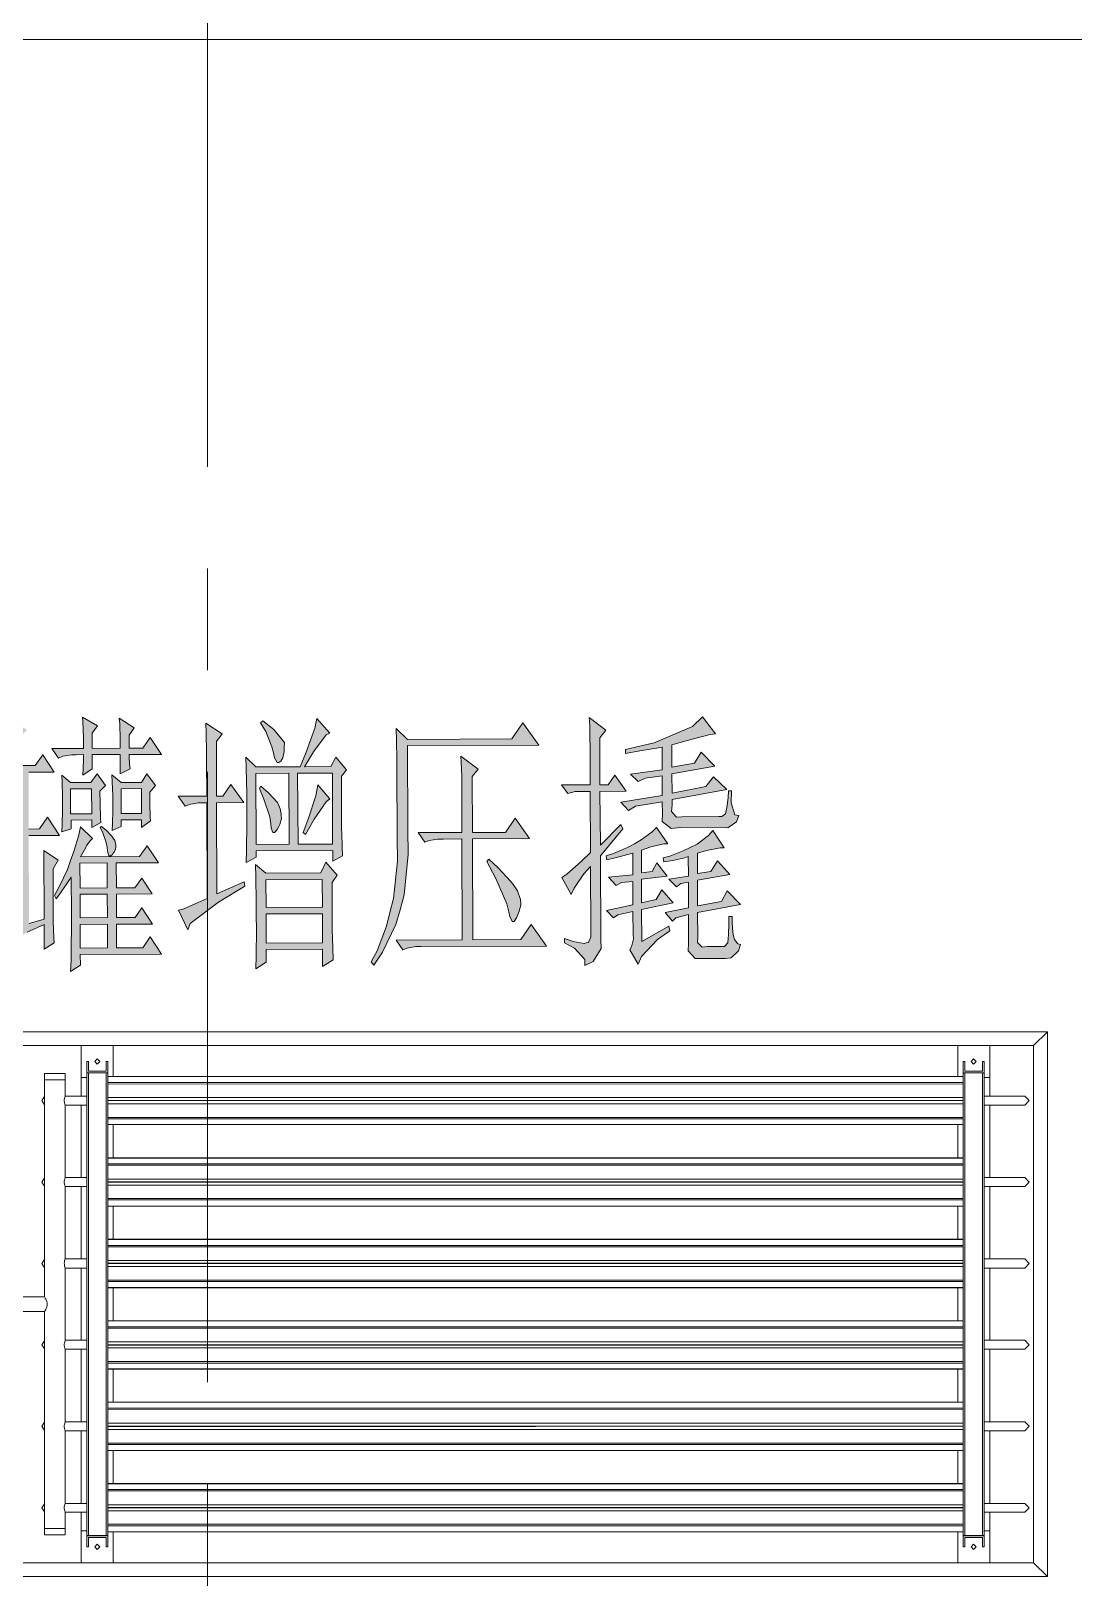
# Model space of a CAD drawing. Header units: millimetres. Extents: x -4415 to 173792, y -78716 to 47289.
# Drawn here: x 44629 to 47883, y 2284 to 7137 of the extents above; entities that cross this region are included whole.
import ezdxf

# ---------------------------------------------------------------- set-up
doc = ezdxf.new("R2010")
doc.units = ezdxf.units.MM

msp = doc.modelspace()

# ---------------------------------------------------------------- hatches: boundary and pattern name
h = msp.add_hatch(color=0)
h.dxf.hatch_style = 2
h.paths.add_polyline_path([(44669.4, 4364.8), (44668.3, 4579.5), (44713.4, 4549.4), (44697.3, 4522.6), (44697.3, 4495.7), (44697.3, 4432.4), (44697.3, 4395.9), (44697.3, 4358.3), (44699.4, 4306.8), (44700.5, 4291.8), (44669.4, 4271.4), (44669.4, 4348.7), (44616.8, 4325), (44548, 4284.2), (44530.9, 4267.1), (44512.6, 4317.5), (44515.8, 4324), (44519.1, 4342.2), (44519.1, 4354), (44519.1, 4434.5), (44516.9, 4545.1), (44515.8, 4575.2), (44565.2, 4546.2), (44549.1, 4525.8), (44550.2, 4331.5), (44594.2, 4344.4), (44593.1, 4626.7), (44569.5, 4625.6), (44554.5, 4625.6), (44526.6, 4621.3), (44513.7, 4616), (44492.2, 4646), (44593.1, 4646), (44592.1, 4824.2), (44562, 4824.2), (44548, 4783.4), (44515.8, 4711.5), (44496.5, 4679.3), (44490.1, 4686.8), (44506.2, 4725.4), (44530.9, 4802.7), (44539.5, 4842.5), (44548, 4882.2), (44559.9, 4956.2), (44564.2, 4991.7), (44615.7, 4955.2), (44596.4, 4938), (44588.8, 4911.2), (44573.8, 4863.9), (44566.3, 4844.6), (44641.4, 4844.6), (44665.1, 4877.9), (44700.5, 4824.2), (44621, 4824.2), (44621, 4646), (44654.3, 4647.1), (44680.1, 4683.6), (44717.7, 4626.7), (44621, 4626.7), (44622.1, 4351.9)])
h = msp.add_hatch(color=0)
h.dxf.hatch_style = 2
h.paths.add_polyline_path([(44906.6, 4899.4), (44906.6, 4927.3), (44905.5, 4974.5), (44903.4, 4992.7), (44950.6, 4962.7), (44934.5, 4939.1), (44934.5, 4899.4), (44977.4, 4899.4), (45000, 4932.6), (45035.4, 4879), (44934.5, 4879), (44934.5, 4870.4), (44935.6, 4848.9), (44937.7, 4834.9), (44906.6, 4818.8), (44906.6, 4879), (44819.6, 4879), (44819.6, 4834.9), (44789.6, 4814.5), (44790.7, 4834.9), (44791.7, 4867.1), (44791.7, 4879), (44770.3, 4877.9), (44755.2, 4877.9), (44727.3, 4873.6), (44714.4, 4868.2), (44693, 4898.3), (44791.7, 4898.3), (44791.7, 4932.6), (44789.6, 4980.9), (44788.5, 4996), (44835.7, 4969.1), (44819.6, 4945.5), (44819.6, 4898.3)])
h = msp.add_hatch(color=0)
h.dxf.hatch_style = 2
h.paths.add_polyline_path([(45173.9, 4976.6), (45225.4, 4943.4), (45207.2, 4919.8), (45207.2, 4749.1), (45226.5, 4749.1), (45252.3, 4785.6), (45292, 4729.7), (45207.2, 4728.7), (45208.3, 4444.2), (45293.1, 4481.8), (45295.2, 4467.8), (45213.6, 4418.4), (45124.5, 4351.9), (45118.1, 4332.5), (45089.1, 4393.7), (45105.2, 4398), (45150.3, 4417.4), (45178.2, 4430.2), (45177.1, 4728.7), (45165.3, 4728.7), (45150.3, 4728.7), (45122.4, 4723.3), (45109.5, 4717.9), (45088, 4749.1), (45177.1, 4749.1), (45176, 4859.6), (45176, 4886.5), (45175, 4945.5)])
h = msp.add_hatch(color=0)
h.paths.add_polyline_path([(45298.4, 4870.4), (45329.6, 4840.3), (45468, 4840.3), (45487.4, 4886.5), (45514.2, 4961.6), (45520.6, 4991.7), (45561.4, 4945.5), (45549.6, 4940.1), (45509.9, 4887.5), (45482, 4840.3), (45563.6, 4841.4), (45579.7, 4871.4), (45613, 4831.7), (45596.9, 4811.3), (45596.9, 4647.1), (45597.9, 4633.1), (45599, 4591.3), (45600.1, 4563.3), (45570, 4546.2), (45570, 4579.5), (45330.6, 4578.4), (45330.6, 4559.1), (45299.5, 4541.9), (45300.6, 4580.5), (45301.6, 4665.3), (45301.6, 4711.5), (45301.6, 4756.6), (45299.5, 4837.1)])
h.paths.add_polyline_path([(45460.5, 4821), (45461.6, 4599.8), (45568.9, 4599.8), (45568.9, 4821)])
h.paths.add_polyline_path([(45329.6, 4819.9), (45330.6, 4598.8), (45433.7, 4599.8), (45432.6, 4821)])
h = msp.add_hatch(color=0)
h.dxf.hatch_style = 2
h.paths.add_polyline_path([(45352.1, 4984.2), (45386.5, 4957.3), (45419.7, 4916.5), (45418.7, 4902.6), (45418.7, 4888.6), (45414.4, 4869.3), (45411.1, 4863.9), (45407.9, 4858.6), (45401.5, 4854.3), (45396.1, 4854.3), (45388.6, 4869.3), (45385.4, 4884.3), (45380, 4903.6), (45360.7, 4950.9), (45344.6, 4977.7)])
h = msp.add_hatch(color=0)
h.dxf.hatch_style = 2
h.paths.add_polyline_path([(45769.7, 4839.2), (45769.7, 4862.9), (45768.6, 4923), (45767.5, 4960.5), (45803, 4926.2), (46129.3, 4928.3), (46163.7, 4977.7), (46213, 4907.9), (45803, 4906.9), (45804, 4644.9), (45805.1, 4566.6), (45793.3, 4441), (45780.4, 4394.8), (45766.5, 4348.7), (45725.7, 4262.8), (45697.8, 4222), (45690.2, 4231.6), (45708.5, 4266), (45737.5, 4343.3), (45748.2, 4386.2), (45760, 4430.2), (45771.8, 4546.2), (45770.8, 4618.1)])
h = msp.add_hatch(color=0)
h.dxf.hatch_style = 2
h.paths.add_polyline_path([(46405.2, 4596.6), (46469.6, 4661), (46475, 4647.1), (46405.2, 4563.3), (46406.3, 4301.4), (46407.3, 4273.5), (46382.7, 4232.7), (46356.9, 4220.9), (46356.9, 4239.2), (46324.7, 4274.6), (46293.6, 4291.8), (46293.6, 4304.6), (46320.4, 4296), (46354.7, 4289.6), (46361.2, 4291.8), (46368.7, 4292.8), (46375.1, 4310), (46375.1, 4325), (46374.1, 4530.1), (46353.7, 4506.5), (46323.6, 4462.4), (46314, 4442), (46285, 4495.7), (46301.1, 4505.4), (46345.1, 4545.1), (46374.1, 4573), (46373, 4764.1), (46326.8, 4764.1), (46303.2, 4757.7), (46283.9, 4784.5), (46373, 4784.5), (46373, 4865), (46371.9, 4970.2), (46369.8, 4994.9), (46422.4, 4955.2), (46403.1, 4931.6), (46404.1, 4784.5), (46429.9, 4784.5), (46450.3, 4814.5), (46485.7, 4765.2), (46404.1, 4764.1)])
h = msp.add_hatch(color=0)
h.dxf.hatch_style = 2
h.paths.add_polyline_path([(46483.6, 4895.1), (46572.7, 4915.5), (46692.9, 4967), (46724, 4997), (46764.8, 4943.4), (46747.6, 4941.2), (46680, 4924), (46628.5, 4909), (46628.5, 4839.2), (46699.3, 4852.1), (46719.7, 4886.5), (46762.7, 4842.5), (46628.5, 4818.8), (46629.6, 4758.7), (46734.8, 4779.1), (46758.4, 4809.2), (46800.2, 4769.5), (46629.6, 4738.3), (46629.6, 4722.2), (46627.4, 4701.8), (46642.4, 4683.6), (46659.6, 4684.7), (46774.5, 4685.7), (46784.1, 4685.7), (46796, 4694.3), (46798.1, 4704), (46800.2, 4713.6), (46804.5, 4743.7), (46805.6, 4766.2), (46814.2, 4766.2), (46813.1, 4728.7), (46824.9, 4691.1), (46837.8, 4688.9), (46830.3, 4668.6), (46803.5, 4650.3), (46784.1, 4652.4), (46655.3, 4651.4), (46626.3, 4648.2), (46598.4, 4669.6), (46599.5, 4694.3), (46598.4, 4731.9), (46514.7, 4717.9), (46493.2, 4704), (46469.6, 4730.8), (46598.4, 4751.2), (46598.4, 4812.4), (46544.8, 4804.9), (46523.3, 4795.2), (46499.7, 4817.8), (46598.4, 4831.7), (46598.4, 4902.6), (46586.6, 4900.4), (46528.7, 4890.8), (46483.6, 4882.2)])
h = msp.add_hatch(color=0)
h.dxf.hatch_style = 2
h.paths.add_polyline_path([(45836.2, 4635.3), (45972.6, 4635.3), (45972.6, 4786.6), (45972.6, 4811.3), (45970.4, 4855.3), (45969.4, 4873.6), (46024.1, 4833.9), (46004.8, 4810.3), (46005.9, 4636.3), (46108.9, 4636.3), (46139, 4680.4), (46184.1, 4617), (46005.9, 4616), (46006.9, 4300.3), (46157.2, 4301.4), (46189.4, 4348.7), (46236.7, 4281), (45844.8, 4279.9), (45829.8, 4279.9), (45801.9, 4274.6), (45789, 4269.2), (45767.5, 4299.3), (45973.7, 4300.3), (45972.6, 4616), (45914.6, 4614.9), (45898.5, 4614.9), (45870.6, 4610.6), (45857.7, 4605.2)])
h = msp.add_hatch(color=0)
h.paths.add_polyline_path([(44724.1, 4637.4), (44725.2, 4661), (44726.2, 4706.1), (44726.2, 4727.6), (44726.2, 4749.1), (44725.2, 4793.1), (44724.1, 4814.5), (44752, 4792), (44815.4, 4792), (44834.7, 4818.8), (44860.4, 4782.3), (44843.3, 4765.2), (44844.3, 4728.7), (44845.4, 4679.3), (44846.5, 4667.5), (44818.6, 4651.4), (44818.6, 4675), (44753.1, 4673.9), (44753.1, 4647.1)])
h.paths.add_polyline_path([(44752, 4771.6), (44752, 4694.3), (44818.6, 4694.3), (44817.5, 4771.6)])
h = msp.add_hatch(color=0)
h.paths.add_polyline_path([(44881.9, 4641.7), (44883, 4663.2), (44884.1, 4706.1), (44884.1, 4728.7), (44884.1, 4750.1), (44881.9, 4794.2), (44880.8, 4815.6), (44909.8, 4792), (44973.2, 4792), (44989.3, 4818.8), (45017.2, 4782.3), (44998.9, 4761.9), (44998.9, 4727.6), (45000, 4682.5), (45001.1, 4671.8), (44973.2, 4651.4), (44973.2, 4675), (44909.8, 4675), (44909.8, 4654.6)])
h.paths.add_polyline_path([(44909.8, 4771.6), (44909.8, 4695.4), (44973.2, 4695.4), (44973.2, 4772.7)])
h = msp.add_hatch(color=0)
h.dxf.hatch_style = 2
h.paths.add_polyline_path([(45345.7, 4780.2), (45369.3, 4759.8), (45397.2, 4729.7), (45401.5, 4720.1), (45405.8, 4709.3), (45409, 4694.3), (45409, 4690), (45410.1, 4679.3), (45404.7, 4661), (45400.4, 4652.4), (45396.1, 4644.9), (45388.6, 4636.3), (45383.2, 4636.3), (45377.9, 4649.2), (45376.8, 4663.2), (45373.6, 4684.7), (45355.3, 4739.4), (45341.4, 4772.7)])
h = msp.add_hatch(color=0)
h.dxf.hatch_style = 2
h.paths.add_polyline_path([(45523.9, 4784.5), (45561.4, 4740.5), (45549.6, 4731.9), (45512, 4677.1), (45485.2, 4629.9), (45477.7, 4636.3), (45493.8, 4677.1), (45517.4, 4750.1)])
h = msp.add_hatch(color=0)
h.paths.add_polyline_path([(44753.1, 4496.8), (44741.3, 4477.5), (44718.7, 4444.2), (44706.9, 4429.2), (44701.6, 4438.8), (44716.6, 4465.7), (44742.4, 4520.4), (44752, 4548.3), (44761.7, 4576.2), (44777.8, 4628.8), (44783.1, 4653.5), (44820.7, 4617), (44814.3, 4610.6), (44802.5, 4596.6), (44799.2, 4589.1), (44795, 4581.6), (44787.4, 4566.6), (44783.1, 4560.1), (44966.7, 4561.2), (44990.3, 4594.5), (45025.8, 4540.8), (44893.7, 4540.8), (44894.8, 4463.5), (44952.8, 4463.5), (44974.2, 4493.6), (45006.4, 4444.2), (44894.8, 4443.1), (44894.8, 4370.1), (44953.8, 4370.1), (44974.2, 4400.2), (45007.5, 4349.7), (44894.8, 4349.7), (44894.8, 4275.7), (44977.4, 4275.7), (45000, 4310), (45035.4, 4256.3), (44782.1, 4255.3), (44783.1, 4222), (44752, 4201.6), (44753.1, 4237), (44754.2, 4384.1)])
h.paths.add_polyline_path([(44781, 4539.7), (44782.1, 4462.4), (44865.8, 4463.5), (44865.8, 4540.8)])
h.paths.add_polyline_path([(44782.1, 4348.7), (44782.1, 4274.6), (44866.9, 4275.7), (44866.9, 4349.7)])
h.paths.add_polyline_path([(44782.1, 4443.1), (44782.1, 4369), (44866.9, 4370.1), (44865.8, 4443.1)])
h = msp.add_hatch(color=0)
h.dxf.hatch_style = 2
h.paths.add_polyline_path([(44848.6, 4654.6), (44862.6, 4642.8), (44880.8, 4624.5), (44885.1, 4618.1), (44889.4, 4610.6), (44892.6, 4597.7), (44892.6, 4591.3), (44891.6, 4583.7), (44888.3, 4574.1), (44885.1, 4570.9), (44883, 4567.6), (44877.6, 4563.3), (44871.2, 4563.3), (44866.9, 4577.3), (44865.8, 4590.2), (44861.5, 4607.4), (44851.8, 4637.4), (44844.3, 4651.4)])
h = msp.add_hatch(color=0)
h.dxf.hatch_style = 2
h.paths.add_polyline_path([(46535.1, 4296), (46618.8, 4343.3), (46622, 4329.3), (46583.4, 4301.4), (46534, 4248.8), (46523.3, 4225.2), (46497.5, 4269.2), (46502.9, 4278.9), (46508.3, 4303.6), (46507.2, 4318.6), (46506.1, 4389.4), (46459.9, 4378.7), (46446, 4369), (46424.5, 4392.7), (46506.1, 4409.8), (46506.1, 4482.8), (46470.7, 4479.6), (46454.6, 4470), (46431, 4496.8), (46506.1, 4503.2), (46506.1, 4570.9), (46491.1, 4566.6), (46451.4, 4556.9), (46425.6, 4550.5), (46423.4, 4563.3), (46446, 4569.8), (46490, 4589.1), (46511.5, 4600.9), (46532.9, 4612.7), (46567.3, 4637.4), (46580.2, 4651.4), (46615.6, 4600.9), (46603.8, 4600.9), (46563, 4591.3), (46534, 4580.5), (46534, 4509.7), (46567.3, 4514), (46581.3, 4540.8), (46613.5, 4500), (46534, 4490.4), (46534, 4416.3), (46579.1, 4427), (46597.4, 4457.1), (46632.8, 4416.3), (46534, 4395.9)])
h = msp.add_hatch(color=0)
h.dxf.hatch_style = 2
h.paths.add_polyline_path([(46601.6, 4556.9), (46622, 4562.3), (46663.9, 4578.4), (46685.4, 4589.1), (46706.9, 4599.8), (46742.3, 4626.7), (46756.2, 4641.7), (46791.7, 4588), (46778.8, 4588), (46736.9, 4579.5), (46707.9, 4570.9), (46707.9, 4507.5), (46749.8, 4514), (46771.3, 4547.2), (46808.8, 4504.3), (46707.9, 4487.1), (46707.9, 4406.6), (46783.1, 4420.6), (46801.3, 4453.9), (46842.1, 4410.9), (46707.9, 4386.2), (46709, 4310), (46707.9, 4292.8), (46723, 4277.8), (46739.1, 4279.9), (46784.1, 4279.9), (46792.7, 4279.9), (46803.5, 4291.8), (46804.5, 4304.6), (46805.6, 4317.5), (46806.7, 4351.9), (46806.7, 4373.3), (46816.3, 4373.3), (46816.3, 4355.1), (46818.5, 4325), (46820.6, 4313.2), (46823.9, 4301.4), (46834.6, 4288.5), (46842.1, 4286.4), (46836.7, 4266), (46813.1, 4244.5), (46796, 4242.4), (46725.1, 4242.4), (46701.5, 4242.4), (46678.9, 4266), (46680, 4289.6), (46680, 4379.8), (46640.3, 4369), (46630.6, 4359.4), (46607, 4386.2), (46680, 4400.2), (46680, 4480.7), (46656.4, 4476.4), (46642.4, 4466.7), (46618.8, 4490.4), (46680, 4500), (46678.9, 4561.2), (46669.3, 4556.9), (46631.7, 4548.3), (46603.8, 4544)])
h = msp.add_hatch(color=0)
h.paths.add_polyline_path([(45328.5, 4535.4), (45360.7, 4508.6), (45532.4, 4509.7), (45548.5, 4543), (45584, 4502.2), (45567.9, 4479.6), (45567.9, 4355.1), (45567.9, 4333.6), (45570, 4274.6), (45571.1, 4238.1), (45537.8, 4217.7), (45537.8, 4271.4), (45361.8, 4270.3), (45361.8, 4230.6), (45329.6, 4210.2), (45330.6, 4251), (45331.7, 4333.6), (45330.6, 4376.6), (45330.6, 4418.4), (45329.6, 4497.9)])
h.paths.add_polyline_path([(45361.8, 4381.9), (45361.8, 4290.7), (45537.8, 4291.8), (45537.8, 4381.9)])
h.paths.add_polyline_path([(45360.7, 4488.2), (45361.8, 4401.3), (45537.8, 4402.3), (45536.7, 4489.3)])
h = msp.add_hatch(color=0)
h.dxf.hatch_style = 2
h.paths.add_polyline_path([(46050.9, 4545.1), (46057.4, 4552.6), (46086.4, 4525.8), (46125, 4483.9), (46135.8, 4468.9), (46146.5, 4453.9), (46156.1, 4427), (46157.2, 4415.2), (46157.2, 4408.8), (46151.9, 4390.5), (46147.6, 4379.8), (46143.3, 4369), (46135.8, 4358.3), (46130.4, 4358.3), (46122.9, 4373.3), (46119.6, 4388.4), (46113.2, 4413.1), (46078.9, 4492.5)])

# ---------------------------------------------------------------- linework, layer by layer
at = {"color": 0, "lineweight": 0}
for points in [[(45179.3, 7811.8), (45179.3, 5777.5)], [(50078.7, 7110.8), (40278.8, 7110.8)], [(45179.3, 5459.7), (45179.3, 5142)], [(44566.3, 4844.6), (44641.4, 4844.6), (44665.1, 4877.9), (44700.5, 4824.2), (44621, 4824.2)], [(45179.3, 4825.3), (45179.3, 2919.8)], [(44621, 4646), (44654.3, 4647.1), (44680.1, 4683.6), (44717.7, 4626.7), (44621, 4626.7)], [(44622.1, 4351.9), (44669.4, 4364.8), (44668.3, 4579.5), (44713.4, 4549.4), (44697.3, 4522.6), (44697.3, 4495.7), (44697.3, 4432.4), (44697.3, 4395.9), (44697.3, 4358.3), (44699.4, 4306.8), (44700.5, 4291.8), (44669.4, 4271.4), (44669.4, 4348.7), (44616.8, 4325)], [(44402.1, 4013.7), (47800.7, 4013.7)], [(47756.7, 3970.8), (47800.7, 4013.7)], [(47800.7, 4013.7), (47800.7, 2313.3)], [(44380.6, 3970.8), (44785.3, 3970.8)], [(44785.3, 3970.8), (44885.1, 3970.8)], [(44785.3, 3870.9), (44785.3, 3970.8)], [(44885.1, 3970.8), (47520.6, 3970.8)], [(44885.1, 3970.8), (44885.1, 3874.2)], [(47520.6, 3970.8), (47620.4, 3970.8)], [(47520.6, 3874.2), (47520.6, 3970.8)], [(47620.4, 3970.8), (47756.7, 3970.8)], [(47620.4, 3970.8), (47620.4, 3870.9)], [(47756.7, 3970.8), (47756.7, 2356.2)], [(44670.4, 3863.4), (44670.4, 3883.8)], [(44734.8, 3883.8), (44670.4, 3883.8)], [(44734.8, 3883.8), (44734.8, 3863.4)], [(44802.5, 3921.4), (44807.8, 3921.4)], [(44802.5, 3886), (44802.5, 3921.4)], [(44802.5, 2442.1), (44802.5, 3886)], [(44802.5, 3886), (44807.8, 3886)], [(44868, 3886), (44802.5, 3886)], [(44807.8, 3921.4), (44807.8, 3891.3)], [(44807.8, 3891.3), (44862.6, 3891.3)], [(44807.8, 2442.1), (44807.8, 3886)], [(44862.6, 3891.3), (44862.6, 3921.4)], [(44862.6, 3921.4), (44868, 3921.4)], [(44862.6, 3886), (44868, 3886)], [(44862.6, 2442.1), (44862.6, 3886)], [(44868, 3921.4), (44868, 3886)], [(44868, 2442.1), (44868, 3886)], [(47537.7, 3921.4), (47543.1, 3921.4)], [(47537.7, 3886), (47537.7, 3921.4)], [(47537.7, 2442.1), (47537.7, 3886)], [(47537.7, 3886), (47543.1, 3886)], [(47603.2, 3886), (47537.7, 3886)], [(47543.1, 3921.4), (47543.1, 3891.3)], [(47543.1, 3891.3), (47597.9, 3891.3)], [(47543.1, 2442.1), (47543.1, 3886)], [(47597.9, 3891.3), (47597.9, 3921.4)], [(47597.9, 3921.4), (47603.2, 3921.4)], [(47597.9, 3886), (47603.2, 3886)], [(47597.9, 2442.1), (47597.9, 3886)], [(47603.2, 3921.4), (47603.2, 3886)], [(47603.2, 2442.1), (47603.2, 3886)], [(44670.4, 3186.1), (44670.4, 3863.4)], [(44702.6, 3863.4), (44670.4, 3863.4)], [(44734.8, 3863.4), (44670.4, 3863.4)], [(44734.8, 3863.4), (44702.6, 3863.4)], [(44734.8, 3863.4), (44734.8, 3813)], [(44785.3, 3813), (44785.3, 3870.9)], [(44802.5, 3870.9), (44785.3, 3870.9)], [(44868, 3874.2), (47537.7, 3874.2)], [(47537.7, 3874.2), (44868, 3874.2)], [(47537.7, 3855.9), (44868, 3855.9)], [(47537.7, 3851.6), (44868, 3850.5)], [(47620.4, 3870.9), (47603.2, 3870.9)], [(47620.4, 3813), (47620.4, 3870.9)], [(44670.4, 3786.1), (44661.8, 3799), (44670.4, 3811.9)], [(44734.8, 3785.1), (44733.8, 3788.3), (44732.7, 3792.6), (44731.6, 3796.9), (44731.6, 3801.2), (44732.7, 3805.5), (44733.8, 3808.7), (44734.8, 3811.9)], [(44734.8, 3813), (44802.5, 3813)], [(47537.7, 3808.7), (44868, 3808.7)], [(47537.7, 3799), (44868, 3797.9)], [(47537.7, 3799), (44868, 3799)], [(47537.7, 3789.4), (44868, 3789.4)], [(47603.2, 3813), (47729.9, 3813)], [(47729.9, 3813), (47743.8, 3799), (47729.9, 3785.1)], [(44734.8, 3785.1), (44734.8, 3558.6)], [(44802.5, 3785.1), (44734.8, 3785.1)], [(44785.3, 3558.6), (44785.3, 3785.1)], [(47537.7, 3746.4), (44868, 3746.4)], [(47537.7, 3742.1), (44868, 3742.1)], [(47729.9, 3785.1), (47603.2, 3785.1)], [(47620.4, 3558.6), (47620.4, 3785.1)], [(47537.7, 3723.9), (44868, 3723.9)], [(47537.7, 3723.9), (44868, 3723.9)], [(44885.1, 3620.8), (44885.1, 3723.9)], [(47520.6, 3620.8), (47520.6, 3723.9)], [(44868, 3620.8), (47537.7, 3620.8)], [(47537.7, 3619.7), (44868, 3619.7)], [(47537.7, 3601.5), (44868, 3601.5)], [(47537.7, 3597.2), (44868, 3597.2)], [(44670.4, 3531.7), (44661.8, 3544.6), (44670.4, 3557.5)], [(44734.8, 3530.6), (44733.8, 3534.9), (44732.7, 3538.2), (44731.6, 3543.5), (44731.6, 3547.8), (44732.7, 3551), (44733.8, 3555.3), (44734.8, 3558.6)], [(44734.8, 3558.6), (44802.5, 3558.6)], [(47537.7, 3554.3), (44868, 3554.3)], [(47537.7, 3545.7), (44868, 3545.7)], [(47537.7, 3544.6), (44868, 3544.6)], [(47603.2, 3558.6), (47729.9, 3558.6)], [(47729.9, 3558.6), (47743.8, 3544.6), (47729.9, 3530.6)], [(44734.8, 3530.6), (44734.8, 3305.2)], [(44802.5, 3530.6), (44734.8, 3530.6)], [(44785.3, 3305.2), (44785.3, 3530.6)], [(47537.7, 3534.9), (44868, 3534.9)], [(47729.9, 3530.6), (47603.2, 3530.6)], [(47620.4, 3305.2), (47620.4, 3530.6)], [(47537.7, 3493.1), (44868, 3493.1)], [(47537.7, 3488.8), (44868, 3488.8)], [(47537.7, 3469.5), (44868, 3469.5)], [(47537.7, 3469.5), (44868, 3469.5)], [(44885.1, 3366.4), (44885.1, 3469.5)], [(47520.6, 3366.4), (47520.6, 3469.5)], [(44868, 3366.4), (47537.7, 3366.4)], [(47537.7, 3365.3), (44868, 3365.3)], [(44670.4, 3277.3), (44661.8, 3290.2), (44670.4, 3303.1)], [(44734.8, 3276.2), (44733.8, 3279.4), (44732.7, 3282.7), (44732.7, 3287), (44731.6, 3291.3), (44732.7, 3295.6), (44732.7, 3298.8), (44733.8, 3302), (44734.8, 3305.2)], [(44734.8, 3305.2), (44802.5, 3305.2)], [(47537.7, 3347.1), (44868, 3347.1)], [(47537.7, 3342.8), (44868, 3342.8)], [(47603.2, 3305.2), (47729.9, 3305.2)], [(47729.9, 3305.2), (47743.8, 3290.2), (47729.9, 3276.2)], [(44734.8, 3276.2), (44734.8, 3050.8)], [(44802.5, 3276.2), (44734.8, 3276.2)], [(44785.3, 3050.8), (44785.3, 3276.2)], [(47537.7, 3299.8), (44868, 3299.8)], [(47537.7, 3291.3), (44868, 3291.3)], [(47537.7, 3290.2), (44868, 3290.2)], [(47537.7, 3281.6), (44868, 3281.6)], [(47729.9, 3276.2), (47603.2, 3276.2)], [(47620.4, 3050.8), (47620.4, 3276.2)], [(47537.7, 3238.7), (44868, 3238.7)], [(47537.7, 3234.4), (44868, 3234.4)], [(47537.7, 3216.1), (44868, 3216.1)], [(47537.7, 3215), (44868, 3215)], [(44885.1, 3112), (44885.1, 3215)], [(47520.6, 3112), (47520.6, 3215)], [(44595.3, 3186.1), (44670.4, 3186.1)], [(44670.4, 3141), (44674.7, 3147.4), (44677.9, 3154.9), (44679, 3159.2), (44679, 3163.5), (44679, 3167.8), (44677.9, 3172.1), (44674.7, 3179.6), (44671.5, 3183.9)], [(44670.4, 3141), (44595.3, 3141)], [(44670.4, 2463.6), (44670.4, 3141)], [(44868, 3112), (47537.7, 3112)], [(47537.7, 3112), (44868, 3112)], [(47537.7, 3092.7), (44868, 3092.7)], [(47537.7, 3088.4), (44868, 3088.4)], [(44670.4, 3024), (44661.8, 3036.8), (44670.4, 3049.7)], [(44734.8, 3022.9), (44733.8, 3026.1), (44732.7, 3030.4), (44731.6, 3034.7), (44731.6, 3039), (44732.7, 3043.3), (44733.8, 3046.5), (44734.8, 3049.7)], [(44734.8, 3050.8), (44802.5, 3050.8)], [(44734.8, 3022.9), (44734.8, 2796.4)], [(44802.5, 3022.9), (44734.8, 3022.9)], [(44785.3, 2796.4), (44785.3, 3022.9)], [(47537.7, 3046.5), (44868, 3046.5)], [(47537.7, 3036.8), (44868, 3036.8)], [(47537.7, 3035.8), (44868, 3035.8)], [(47537.7, 3027.2), (44868, 3027.2)], [(47603.2, 3050.8), (47729.9, 3050.8)], [(47729.9, 3022.9), (47603.2, 3022.9)], [(47620.4, 2796.4), (47620.4, 3022.9)], [(47729.9, 3050.8), (47743.8, 3036.8), (47729.9, 3022.9)], [(47537.7, 2984.2), (44868, 2984.2)], [(47537.7, 2979.9), (44868, 2979.9)], [(47537.7, 2961.7), (44868, 2961.7)], [(47537.7, 2960.6), (44868, 2960.6)], [(44885.1, 2857.6), (44885.1, 2960.6)], [(47520.6, 2857.6), (47520.6, 2960.6)], [(44868, 2857.6), (47537.7, 2857.6)], [(47537.7, 2857.6), (44868, 2857.6)], [(47537.7, 2839.3), (44868, 2839.3)], [(47537.7, 2835), (44868, 2833.9)], [(44670.4, 2769.5), (44661.8, 2782.4), (44670.4, 2795.3)], [(44734.8, 2768.5), (44733.8, 2771.7), (44732.7, 2776), (44731.6, 2780.3), (44731.6, 2784.6), (44732.7, 2788.9), (44733.8, 2792.1), (44734.8, 2795.3)], [(44734.8, 2796.4), (44802.5, 2796.4)], [(44734.8, 2768.5), (44734.8, 2542)], [(44802.5, 2768.5), (44734.8, 2768.5)], [(44785.3, 2542), (44785.3, 2768.5)], [(47537.7, 2792.1), (44868, 2792.1)], [(47537.7, 2782.4), (44868, 2781.3)], [(47537.7, 2782.4), (44868, 2782.4)], [(47537.7, 2772.8), (44868, 2772.8)], [(47603.2, 2796.4), (47729.9, 2796.4)], [(47729.9, 2768.5), (47603.2, 2768.5)], [(47620.4, 2542), (47620.4, 2768.5)], [(47729.9, 2796.4), (47743.8, 2782.4), (47729.9, 2768.5)], [(47537.7, 2729.8), (44868, 2729.8)], [(47537.7, 2725.5), (44868, 2725.5)], [(47537.7, 2707.3), (44868, 2707.3)], [(47537.7, 2707.3), (44868, 2707.3)], [(44885.1, 2604.2), (44885.1, 2707.3)], [(47520.6, 2604.2), (47520.6, 2707.3)], [(44868, 2604.2), (47537.7, 2604.2)], [(47537.7, 2603.1), (44868, 2603.1)], [(47537.7, 2584.9), (44868, 2584.9)], [(47537.7, 2580.6), (44868, 2580.6)], [(45179.3, 2602.1), (45179.3, 2284.3)], [(44670.4, 2515.1), (44661.8, 2528), (44670.4, 2540.9)], [(44734.8, 2514), (44733.8, 2518.3), (44732.7, 2521.6), (44731.6, 2526.9), (44731.6, 2531.2), (44732.7, 2534.4), (44733.8, 2538.7), (44734.8, 2542)], [(44734.8, 2542), (44802.5, 2542)], [(47537.7, 2537.7), (44868, 2537.7)], [(47537.7, 2529.1), (44868, 2529.1)], [(47537.7, 2528), (44868, 2528)], [(47603.2, 2542), (47729.9, 2542)], [(47729.9, 2542), (47743.8, 2528), (47729.9, 2514)], [(44734.8, 2514), (44734.8, 2463.6)], [(44802.5, 2514), (44734.8, 2514)], [(44785.3, 2456.1), (44785.3, 2514)], [(47537.7, 2518.3), (44868, 2518.3)], [(47537.7, 2476.5), (44868, 2476.5)], [(47729.9, 2514), (47603.2, 2514)], [(47620.4, 2456.1), (47620.4, 2514)], [(44670.4, 2443.2), (44670.4, 2463.6)], [(44702.6, 2463.6), (44670.4, 2463.6)], [(44734.8, 2463.6), (44670.4, 2463.6)], [(44734.8, 2443.2), (44670.4, 2443.2)], [(44734.8, 2463.6), (44702.6, 2463.6)], [(44734.8, 2463.6), (44734.8, 2443.2)], [(44785.3, 2456.1), (44802.5, 2456.1)], [(44785.3, 2356.2), (44785.3, 2456.1)], [(44802.5, 2442.1), (44807.8, 2442.1)], [(44868, 2441), (44802.5, 2441)], [(44802.5, 2441), (44802.5, 2406.7)], [(44807.8, 2442.1), (44862.6, 2442.1)], [(44807.8, 2406.7), (44807.8, 2435.7)], [(44807.8, 2435.7), (44862.6, 2435.7)], [(44862.6, 2442.1), (44868, 2442.1)], [(44862.6, 2435.7), (44862.6, 2406.7)], [(47537.7, 2472.2), (44868, 2472.2)], [(47537.7, 2452.9), (44868, 2452.9)], [(47537.7, 2452.9), (44868, 2452.9)], [(44868, 2406.7), (44868, 2441)], [(44885.1, 2452.9), (44885.1, 2356.2)], [(47520.6, 2356.2), (47520.6, 2452.9)], [(47537.7, 2442.1), (47543.1, 2442.1)], [(47603.2, 2441), (47537.7, 2441)], [(47537.7, 2441), (47537.7, 2406.7)], [(47543.1, 2442.1), (47597.9, 2442.1)], [(47543.1, 2435.7), (47597.9, 2435.7)], [(47543.1, 2406.7), (47543.1, 2435.7)], [(47597.9, 2442.1), (47603.2, 2442.1)], [(47597.9, 2435.7), (47597.9, 2406.7)], [(47603.2, 2456.1), (47620.4, 2456.1)], [(47603.2, 2406.7), (47603.2, 2441)], [(47620.4, 2456.1), (47620.4, 2356.2)], [(44802.5, 2406.7), (44807.8, 2406.7)], [(44862.6, 2406.7), (44868, 2406.7)], [(47537.7, 2406.7), (47543.1, 2406.7)], [(47597.9, 2406.7), (47603.2, 2406.7)], [(44505.1, 2356.2), (44785.3, 2356.2)], [(44885.1, 2356.2), (44785.3, 2356.2)], [(44885.1, 2356.2), (47520.6, 2356.2)], [(47620.4, 2356.2), (47520.6, 2356.2)], [(47620.4, 2356.2), (47756.7, 2356.2)], [(47800.7, 2313.3), (47756.7, 2356.2)], [(44505.1, 2313.3), (47800.7, 2313.3)]]:
    msp.add_lwpolyline(points, dxfattribs=at)
for points in [[(44906.6, 4899.4), (44906.6, 4927.3), (44905.5, 4974.5), (44903.4, 4992.7), (44950.6, 4962.7), (44934.5, 4939.1), (44934.5, 4899.4), (44977.4, 4899.4), (45000, 4932.6), (45035.4, 4879), (44934.5, 4879), (44934.5, 4870.4), (44935.6, 4848.9), (44937.7, 4834.9), (44906.6, 4818.8), (44906.6, 4879), (44819.6, 4879), (44819.6, 4834.9), (44789.6, 4814.5), (44790.7, 4834.9), (44791.7, 4867.1), (44791.7, 4879), (44770.3, 4877.9), (44755.2, 4877.9), (44727.3, 4873.6), (44714.4, 4868.2), (44693, 4898.3), (44791.7, 4898.3), (44791.7, 4932.6), (44789.6, 4980.9), (44788.5, 4996), (44835.7, 4969.1), (44819.6, 4945.5), (44819.6, 4898.3)], [(45173.9, 4976.6), (45225.4, 4943.4), (45207.2, 4919.8), (45207.2, 4749.1), (45226.5, 4749.1), (45252.3, 4785.6), (45292, 4729.7), (45207.2, 4728.7), (45208.3, 4444.2), (45293.1, 4481.8), (45295.2, 4467.8), (45213.6, 4418.4), (45124.5, 4351.9), (45118.1, 4332.5), (45089.1, 4393.7), (45105.2, 4398), (45150.3, 4417.4), (45178.2, 4430.2), (45177.1, 4728.7), (45165.3, 4728.7), (45150.3, 4728.7), (45122.4, 4723.3), (45109.5, 4717.9), (45088, 4749.1), (45177.1, 4749.1), (45176, 4859.6), (45176, 4886.5), (45175, 4945.5)], [(45298.4, 4870.4), (45329.6, 4840.3), (45468, 4840.3), (45487.4, 4886.5), (45514.2, 4961.6), (45520.6, 4991.7), (45561.4, 4945.5), (45549.6, 4940.1), (45509.9, 4887.5), (45482, 4840.3), (45563.6, 4841.4), (45579.7, 4871.4), (45613, 4831.7), (45596.9, 4811.3), (45596.9, 4647.1), (45597.9, 4633.1), (45599, 4591.3), (45600.1, 4563.3), (45570, 4546.2), (45570, 4579.5), (45330.6, 4578.4), (45330.6, 4559.1), (45299.5, 4541.9), (45300.6, 4580.5), (45301.6, 4665.3), (45301.6, 4711.5), (45301.6, 4756.6), (45299.5, 4837.1)], [(45352.1, 4984.2), (45386.5, 4957.3), (45419.7, 4916.5), (45418.7, 4902.6), (45418.7, 4888.6), (45414.4, 4869.3), (45411.1, 4863.9), (45407.9, 4858.6), (45401.5, 4854.3), (45396.1, 4854.3), (45388.6, 4869.3), (45385.4, 4884.3), (45380, 4903.6), (45360.7, 4950.9), (45344.6, 4977.7)], [(45769.7, 4839.2), (45769.7, 4862.9), (45768.6, 4923), (45767.5, 4960.5), (45803, 4926.2), (46129.3, 4928.3), (46163.7, 4977.7), (46213, 4907.9), (45803, 4906.9), (45804, 4644.9), (45805.1, 4566.6), (45793.3, 4441), (45780.4, 4394.8), (45766.5, 4348.7), (45725.7, 4262.8), (45697.8, 4222), (45690.2, 4231.6), (45708.5, 4266), (45737.5, 4343.3), (45748.2, 4386.2), (45760, 4430.2), (45771.8, 4546.2), (45770.8, 4618.1)], [(46405.2, 4596.6), (46469.6, 4661), (46475, 4647.1), (46405.2, 4563.3), (46406.3, 4301.4), (46407.3, 4273.5), (46382.7, 4232.7), (46356.9, 4220.9), (46356.9, 4239.2), (46324.7, 4274.6), (46293.6, 4291.8), (46293.6, 4304.6), (46320.4, 4296), (46354.7, 4289.6), (46361.2, 4291.8), (46368.7, 4292.8), (46375.1, 4310), (46375.1, 4325), (46374.1, 4530.1), (46353.7, 4506.5), (46323.6, 4462.4), (46314, 4442), (46285, 4495.7), (46301.1, 4505.4), (46345.1, 4545.1), (46374.1, 4573), (46373, 4764.1), (46326.8, 4764.1), (46303.2, 4757.7), (46283.9, 4784.5), (46373, 4784.5), (46373, 4865), (46371.9, 4970.2), (46369.8, 4994.9), (46422.4, 4955.2), (46403.1, 4931.6), (46404.1, 4784.5), (46429.9, 4784.5), (46450.3, 4814.5), (46485.7, 4765.2), (46404.1, 4764.1)], [(46483.6, 4895.1), (46572.7, 4915.5), (46692.9, 4967), (46724, 4997), (46764.8, 4943.4), (46747.6, 4941.2), (46680, 4924), (46628.5, 4909), (46628.5, 4839.2), (46699.3, 4852.1), (46719.7, 4886.5), (46762.7, 4842.5), (46628.5, 4818.8), (46629.6, 4758.7), (46734.8, 4779.1), (46758.4, 4809.2), (46800.2, 4769.5), (46629.6, 4738.3), (46629.6, 4722.2), (46627.4, 4701.8), (46642.4, 4683.6), (46659.6, 4684.7), (46774.5, 4685.7), (46784.1, 4685.7), (46796, 4694.3), (46798.1, 4704), (46800.2, 4713.6), (46804.5, 4743.7), (46805.6, 4766.2), (46814.2, 4766.2), (46813.1, 4728.7), (46824.9, 4691.1), (46837.8, 4688.9), (46830.3, 4668.6), (46803.5, 4650.3), (46784.1, 4652.4), (46655.3, 4651.4), (46626.3, 4648.2), (46598.4, 4669.6), (46599.5, 4694.3), (46598.4, 4731.9), (46514.7, 4717.9), (46493.2, 4704), (46469.6, 4730.8), (46598.4, 4751.2), (46598.4, 4812.4), (46544.8, 4804.9), (46523.3, 4795.2), (46499.7, 4817.8), (46598.4, 4831.7), (46598.4, 4902.6), (46586.6, 4900.4), (46528.7, 4890.8), (46483.6, 4882.2)], [(45836.2, 4635.3), (45972.6, 4635.3), (45972.6, 4786.6), (45972.6, 4811.3), (45970.4, 4855.3), (45969.4, 4873.6), (46024.1, 4833.9), (46004.8, 4810.3), (46005.9, 4636.3), (46108.9, 4636.3), (46139, 4680.4), (46184.1, 4617), (46005.9, 4616), (46006.9, 4300.3), (46157.2, 4301.4), (46189.4, 4348.7), (46236.7, 4281), (45844.8, 4279.9), (45829.8, 4279.9), (45801.9, 4274.6), (45789, 4269.2), (45767.5, 4299.3), (45973.7, 4300.3), (45972.6, 4616), (45914.6, 4614.9), (45898.5, 4614.9), (45870.6, 4610.6), (45857.7, 4605.2)], [(44724.1, 4637.4), (44725.2, 4661), (44726.2, 4706.1), (44726.2, 4727.6), (44726.2, 4749.1), (44725.2, 4793.1), (44724.1, 4814.5), (44752, 4792), (44815.4, 4792), (44834.7, 4818.8), (44860.4, 4782.3), (44843.3, 4765.2), (44844.3, 4728.7), (44845.4, 4679.3), (44846.5, 4667.5), (44818.6, 4651.4), (44818.6, 4675), (44753.1, 4673.9), (44753.1, 4647.1)], [(44881.9, 4641.7), (44883, 4663.2), (44884.1, 4706.1), (44884.1, 4728.7), (44884.1, 4750.1), (44881.9, 4794.2), (44880.8, 4815.6), (44909.8, 4792), (44973.2, 4792), (44989.3, 4818.8), (45017.2, 4782.3), (44998.9, 4761.9), (44998.9, 4727.6), (45000, 4682.5), (45001.1, 4671.8), (44973.2, 4651.4), (44973.2, 4675), (44909.8, 4675), (44909.8, 4654.6)], [(45329.6, 4819.9), (45330.6, 4598.8), (45433.7, 4599.8), (45432.6, 4821)], [(45460.5, 4821), (45461.6, 4599.8), (45568.9, 4599.8), (45568.9, 4821)], [(44752, 4771.6), (44752, 4694.3), (44818.6, 4694.3), (44817.5, 4771.6)], [(44909.8, 4771.6), (44909.8, 4695.4), (44973.2, 4695.4), (44973.2, 4772.7)], [(45345.7, 4780.2), (45369.3, 4759.8), (45397.2, 4729.7), (45401.5, 4720.1), (45405.8, 4709.3), (45409, 4694.3), (45409, 4690), (45410.1, 4679.3), (45404.7, 4661), (45400.4, 4652.4), (45396.1, 4644.9), (45388.6, 4636.3), (45383.2, 4636.3), (45377.9, 4649.2), (45376.8, 4663.2), (45373.6, 4684.7), (45355.3, 4739.4), (45341.4, 4772.7)], [(45523.9, 4784.5), (45561.4, 4740.5), (45549.6, 4731.9), (45512, 4677.1), (45485.2, 4629.9), (45477.7, 4636.3), (45493.8, 4677.1), (45517.4, 4750.1)], [(44753.1, 4496.8), (44741.3, 4477.5), (44718.7, 4444.2), (44706.9, 4429.2), (44701.6, 4438.8), (44716.6, 4465.7), (44742.4, 4520.4), (44752, 4548.3), (44761.7, 4576.2), (44777.8, 4628.8), (44783.1, 4653.5), (44820.7, 4617), (44814.3, 4610.6), (44802.5, 4596.6), (44799.2, 4589.1), (44795, 4581.6), (44787.4, 4566.6), (44783.1, 4560.1), (44966.7, 4561.2), (44990.3, 4594.5), (45025.8, 4540.8), (44893.7, 4540.8), (44894.8, 4463.5), (44952.8, 4463.5), (44974.2, 4493.6), (45006.4, 4444.2), (44894.8, 4443.1), (44894.8, 4370.1), (44953.8, 4370.1), (44974.2, 4400.2), (45007.5, 4349.7), (44894.8, 4349.7), (44894.8, 4275.7), (44977.4, 4275.7), (45000, 4310), (45035.4, 4256.3), (44782.1, 4255.3), (44783.1, 4222), (44752, 4201.6), (44753.1, 4237), (44754.2, 4384.1)], [(44848.6, 4654.6), (44862.6, 4642.8), (44880.8, 4624.5), (44885.1, 4618.1), (44889.4, 4610.6), (44892.6, 4597.7), (44892.6, 4591.3), (44891.6, 4583.7), (44888.3, 4574.1), (44885.1, 4570.9), (44883, 4567.6), (44877.6, 4563.3), (44871.2, 4563.3), (44866.9, 4577.3), (44865.8, 4590.2), (44861.5, 4607.4), (44851.8, 4637.4), (44844.3, 4651.4)], [(46535.1, 4296), (46618.8, 4343.3), (46622, 4329.3), (46583.4, 4301.4), (46534, 4248.8), (46523.3, 4225.2), (46497.5, 4269.2), (46502.9, 4278.9), (46508.3, 4303.6), (46507.2, 4318.6), (46506.1, 4389.4), (46459.9, 4378.7), (46446, 4369), (46424.5, 4392.7), (46506.1, 4409.8), (46506.1, 4482.8), (46470.7, 4479.6), (46454.6, 4470), (46431, 4496.8), (46506.1, 4503.2), (46506.1, 4570.9), (46491.1, 4566.6), (46451.4, 4556.9), (46425.6, 4550.5), (46423.4, 4563.3), (46446, 4569.8), (46490, 4589.1), (46511.5, 4600.9), (46532.9, 4612.7), (46567.3, 4637.4), (46580.2, 4651.4), (46615.6, 4600.9), (46603.8, 4600.9), (46563, 4591.3), (46534, 4580.5), (46534, 4509.7), (46567.3, 4514), (46581.3, 4540.8), (46613.5, 4500), (46534, 4490.4), (46534, 4416.3), (46579.1, 4427), (46597.4, 4457.1), (46632.8, 4416.3), (46534, 4395.9)], [(46601.6, 4556.9), (46622, 4562.3), (46663.9, 4578.4), (46685.4, 4589.1), (46706.9, 4599.8), (46742.3, 4626.7), (46756.2, 4641.7), (46791.7, 4588), (46778.8, 4588), (46736.9, 4579.5), (46707.9, 4570.9), (46707.9, 4507.5), (46749.8, 4514), (46771.3, 4547.2), (46808.8, 4504.3), (46707.9, 4487.1), (46707.9, 4406.6), (46783.1, 4420.6), (46801.3, 4453.9), (46842.1, 4410.9), (46707.9, 4386.2), (46709, 4310), (46707.9, 4292.8), (46723, 4277.8), (46739.1, 4279.9), (46784.1, 4279.9), (46792.7, 4279.9), (46803.5, 4291.8), (46804.5, 4304.6), (46805.6, 4317.5), (46806.7, 4351.9), (46806.7, 4373.3), (46816.3, 4373.3), (46816.3, 4355.1), (46818.5, 4325), (46820.6, 4313.2), (46823.9, 4301.4), (46834.6, 4288.5), (46842.1, 4286.4), (46836.7, 4266), (46813.1, 4244.5), (46796, 4242.4), (46725.1, 4242.4), (46701.5, 4242.4), (46678.9, 4266), (46680, 4289.6), (46680, 4379.8), (46640.3, 4369), (46630.6, 4359.4), (46607, 4386.2), (46680, 4400.2), (46680, 4480.7), (46656.4, 4476.4), (46642.4, 4466.7), (46618.8, 4490.4), (46680, 4500), (46678.9, 4561.2), (46669.3, 4556.9), (46631.7, 4548.3), (46603.8, 4544)], [(44781, 4539.7), (44782.1, 4462.4), (44865.8, 4463.5), (44865.8, 4540.8)], [(45328.5, 4535.4), (45360.7, 4508.6), (45532.4, 4509.7), (45548.5, 4543), (45584, 4502.2), (45567.9, 4479.6), (45567.9, 4355.1), (45567.9, 4333.6), (45570, 4274.6), (45571.1, 4238.1), (45537.8, 4217.7), (45537.8, 4271.4), (45361.8, 4270.3), (45361.8, 4230.6), (45329.6, 4210.2), (45330.6, 4251), (45331.7, 4333.6), (45330.6, 4376.6), (45330.6, 4418.4), (45329.6, 4497.9)], [(46050.9, 4545.1), (46057.4, 4552.6), (46086.4, 4525.8), (46125, 4483.9), (46135.8, 4468.9), (46146.5, 4453.9), (46156.1, 4427), (46157.2, 4415.2), (46157.2, 4408.8), (46151.9, 4390.5), (46147.6, 4379.8), (46143.3, 4369), (46135.8, 4358.3), (46130.4, 4358.3), (46122.9, 4373.3), (46119.6, 4388.4), (46113.2, 4413.1), (46078.9, 4492.5)], [(45360.7, 4488.2), (45361.8, 4401.3), (45537.8, 4402.3), (45536.7, 4489.3)], [(44782.1, 4443.1), (44782.1, 4369), (44866.9, 4370.1), (44865.8, 4443.1)], [(45361.8, 4381.9), (45361.8, 4290.7), (45537.8, 4291.8), (45537.8, 4381.9)], [(44782.1, 4348.7), (44782.1, 4274.6), (44866.9, 4275.7), (44866.9, 4349.7)], [(44843.3, 3921.4), (44834.7, 3912.8), (44827.2, 3921.4), (44834.7, 3928.9)], [(47578.5, 3921.4), (47569.9, 3912.8), (47562.4, 3921.4), (47569.9, 3928.9)], [(44843.3, 2406.7), (44834.7, 2398.1), (44827.2, 2406.7), (44834.7, 2414.2)], [(47578.5, 2406.7), (47569.9, 2398.1), (47562.4, 2406.7), (47569.9, 2414.2)]]:
    msp.add_lwpolyline(points, close=True, dxfattribs=at)

doc.saveas('drawing.dxf')
